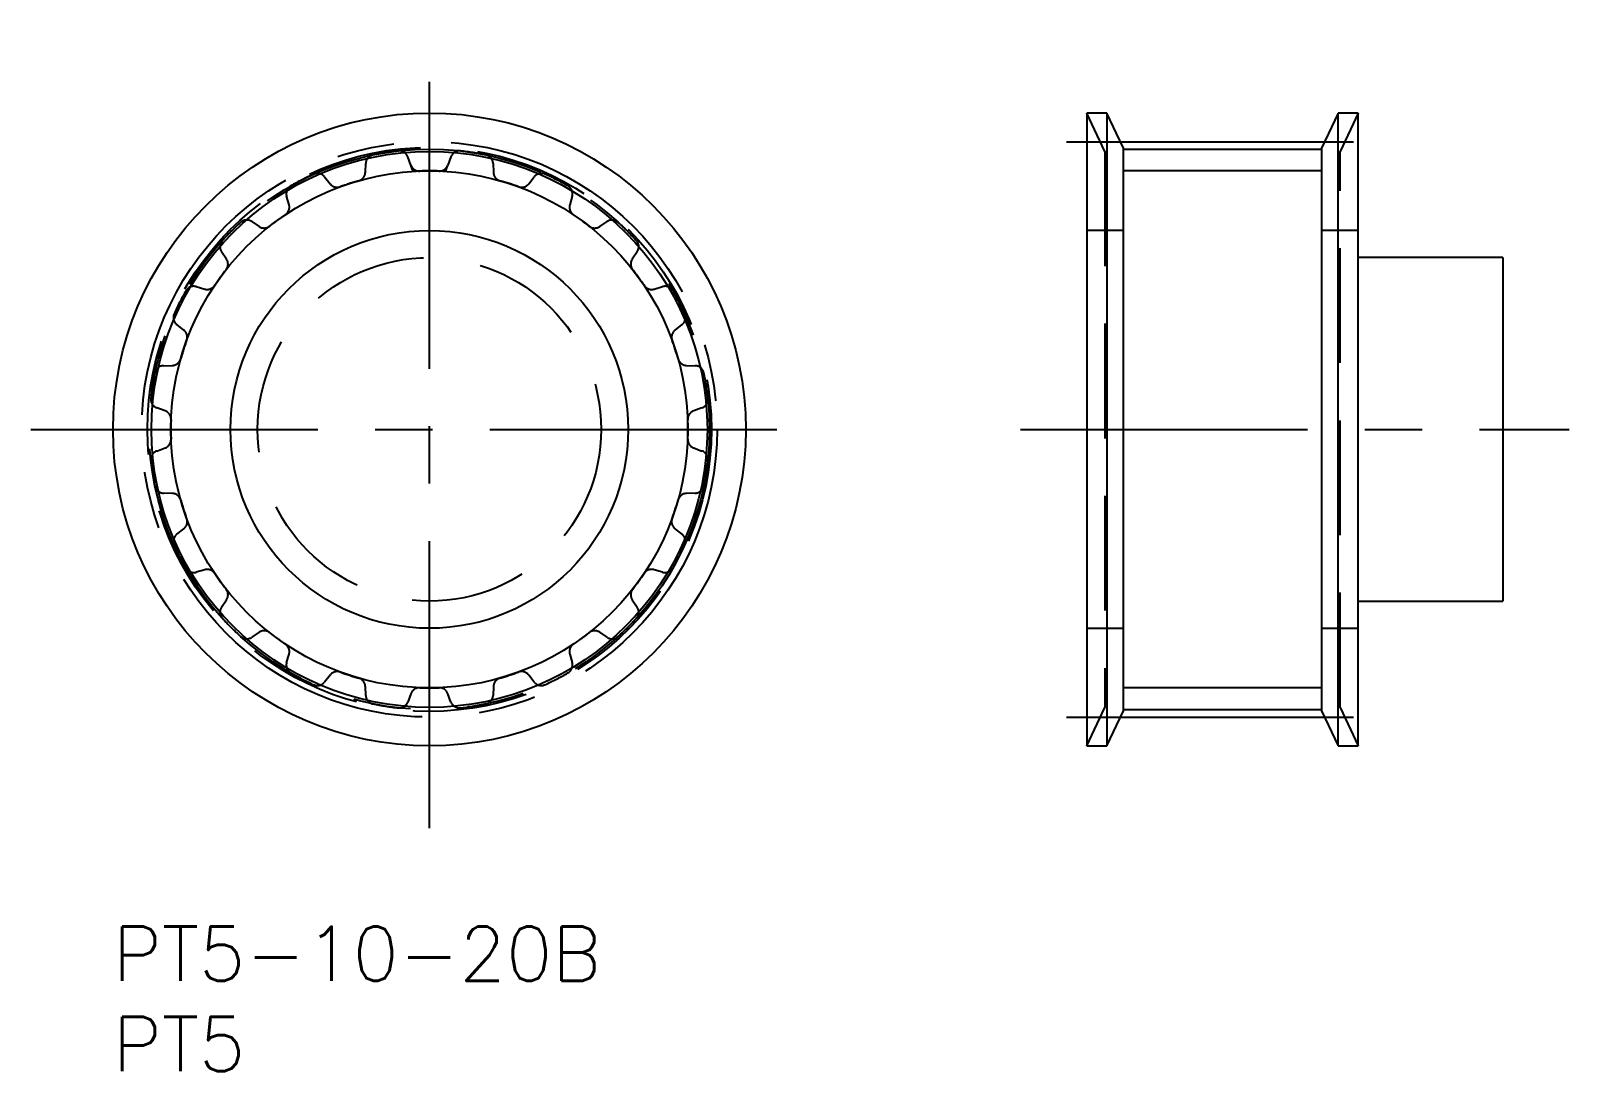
# Model space of a CAD drawing. Extents: x -4.6 to 80.6, y -8 to 49.5.
import ezdxf

# ---------------------------------------------------------------- set-up
doc = ezdxf.new("R2010")
doc.units = 0
doc.header["$LTSCALE"] = 0.5
for name, pattern in [('CENTER', [50.8, 31.75, -6.35, 6.35, -6.35]), ('DASHED', [19.05, 12.7, -6.35]), ('PHANTOM', [63.5, 31.75, -6.35, 6.35, -6.35, 6.35, -6.35])]:
    doc.linetypes.add(name, pattern=pattern)
for name, color, linetype in [('MSM_CENTER', 1, 'CENTER'), ('MSM_CONTINUOUS', 7, 'CONTINUOUS'), ('MSM_DASHED', 4, 'DASHED'), ('MSM_IMAGINARY', 6, 'PHANTOM'), ('MSM_NARROW', 5, 'CONTINUOUS'), ('MSM_PART_NUMBER', 7, 'CONTINUOUS')]:
    doc.layers.add(name, color=color, linetype=linetype)
doc.styles.get("Standard").update_dxf_attribs({"font": 'txt.shx', "height": 3, "bigfont": 'bigfont.shx'})

msp = doc.modelspace()

# ---------------------------------------------------------------- linework, layer by layer
at = {"layer": 'MSM_CENTER'}
for p, q in [((17.5, 5.45), (17.5, 49.55)), ((52.747, 43.415), (69.997, 43.415)), ((-4.55, 27.5), (39.55, 27.5)), ((50.192, 27.5), (80.552, 27.5)), ((52.747, 11.585), (69.997, 11.585))]:
    msp.add_line(p, q, dxfattribs=at)
msp.add_circle((17.5, 27.5), 15.915, dxfattribs=at)
at = {"layer": 'MSM_CONTINUOUS'}
for p, q in [((54.977, 45), (53.872, 45)), ((53.872, 45), (53.872, 10)), ((55.872, 43.1), (54.977, 45)), ((54.977, 45), (54.977, 10)), ((67.766, 45), (66.872, 43.1)), ((68.872, 45), (67.766, 45)), ((67.766, 10), (67.766, 45)), ((68.872, 10), (68.872, 45)), ((55.872, 43.1), (55.872, 11.9)), ((55.872, 43), (66.872, 43)), ((66.872, 11.9), (66.872, 43.1)), ((76.872, 37), (68.872, 37)), ((76.872, 37), (76.872, 18)), ((68.872, 18), (76.872, 18)), ((55.872, 12), (66.872, 12)), ((54.977, 10), (55.872, 11.9)), ((66.872, 11.9), (67.766, 10)), ((53.872, 10), (54.977, 10)), ((67.766, 10), (68.872, 10))]:
    msp.add_line(p, q, dxfattribs=at)
for radius in [17.5, 15.376, 11]:
    msp.add_circle((17.5, 27.5), radius, dxfattribs=at)
at = {"layer": 'MSM_DASHED'}
for p, q in [((54.872, 42.876), (53.872, 45)), ((68.872, 45), (67.872, 42.876)), ((16.474, 42.119), (16.306, 42.578)), ((18.694, 42.578), (18.526, 42.119)), ((54.872, 42.876), (54.872, 12.124)), ((67.872, 12.124), (67.872, 42.876)), ((13.959, 41.72), (13.976, 42.209)), ((21.024, 42.209), (21.041, 41.72)), ((11.705, 41.472), (12.007, 41.086)), ((22.993, 41.086), (23.295, 41.472)), ((9.738, 39.93), (9.603, 40.4)), ((25.397, 40.4), (25.262, 39.93)), ((7.671, 38.997), (8.077, 38.723)), ((26.923, 38.723), (27.329, 38.997)), ((55.872, 38.5), (53.872, 38.5)), ((68.872, 38.5), (66.872, 38.5)), ((6.277, 36.923), (6.003, 37.329)), ((28.997, 37.329), (28.723, 36.923)), ((4.6, 35.397), (5.07, 35.262)), ((29.93, 35.262), (30.4, 35.397)), ((3.914, 32.993), (3.528, 33.295)), ((31.472, 33.295), (31.086, 32.993)), ((2.791, 31.024), (3.28, 31.041)), ((31.72, 31.041), (32.209, 31.024)), ((2.881, 28.526), (2.422, 28.694)), ((32.578, 28.694), (32.119, 28.526)), ((2.422, 26.306), (2.881, 26.474)), ((32.119, 26.474), (32.578, 26.306)), ((3.28, 23.959), (2.791, 23.976)), ((32.209, 23.976), (31.72, 23.959)), ((3.528, 21.705), (3.914, 22.007)), ((31.086, 22.007), (31.472, 21.705)), ((5.07, 19.738), (4.6, 19.603)), ((30.4, 19.603), (29.93, 19.738)), ((6.003, 17.671), (6.277, 18.077)), ((28.723, 18.077), (28.997, 17.671)), ((8.077, 16.277), (7.671, 16.003)), ((27.329, 16.003), (26.923, 16.277)), ((53.872, 16.5), (55.872, 16.5)), ((66.872, 16.5), (68.872, 16.5)), ((9.603, 14.6), (9.738, 15.07)), ((25.262, 15.07), (25.397, 14.6)), ((12.007, 13.914), (11.705, 13.528)), ((23.295, 13.528), (22.993, 13.914)), ((13.976, 12.791), (13.959, 13.28)), ((16.474, 12.881), (16.306, 12.422)), ((18.694, 12.422), (18.526, 12.881)), ((21.041, 13.28), (21.024, 12.791)), ((53.872, 10), (54.872, 12.124)), ((67.872, 12.124), (68.872, 10))]:
    msp.add_line(p, q, dxfattribs=at)
for radius in [15.6, 9.5]:
    msp.add_circle((17.5, 27.5), radius, dxfattribs=at)
for centre, radius, start, end in [((14.475, 42.192), 0.5, 101.63277, 178), ((17.5, 27.5), 15.5, 96.36723, 101.63277), ((15.836, 42.407), 0.5, 20, 96.36723), ((19.164, 42.407), 0.5, 83.63277, 160), ((17.5, 27.5), 15.5, 78.36723, 83.63277), ((20.525, 42.192), 0.5, 2, 78.36723), ((13.459, 41.738), 0.5, 285.84546, 358), ((16.944, 42.29), 0.5, 200, 272.15454), ((17.5, 27.5), 14.3, 87.84546, 92.15454), ((18.056, 42.29), 0.5, 267.84546, 340), ((21.541, 41.738), 0.5, 182, 254.15454), ((10.083, 40.538), 0.5, 119.63277, 196), ((17.5, 27.5), 15.5, 114.36723, 119.63277), ((11.311, 41.164), 0.5, 38, 114.36723), ((12.401, 41.394), 0.5, 218, 290.15454), ((17.5, 27.5), 14.3, 105.84546, 110.15454), ((17.5, 27.5), 14.3, 69.84546, 74.15454), ((22.599, 41.394), 0.5, 249.84546, 322), ((23.689, 41.164), 0.5, 65.63277, 142), ((17.5, 27.5), 15.5, 60.36723, 65.63277), ((24.917, 40.538), 0.5, 344, 60.36723), ((17.5, 27.5), 14.3, 123.84546, 128.15454), ((9.257, 39.792), 0.5, 303.84546, 16), ((25.743, 39.792), 0.5, 164, 236.15454), ((17.5, 27.5), 14.3, 51.84546, 56.15454), ((17.5, 27.5), 15.5, 132.36723, 137.63277), ((7.392, 38.583), 0.5, 56, 132.36723), ((8.357, 39.138), 0.5, 236, 308.15454), ((26.643, 39.138), 0.5, 231.84546, 304), ((27.608, 38.583), 0.5, 47.63277, 124), ((17.5, 27.5), 15.5, 42.36723, 47.63277), ((6.417, 37.608), 0.5, 137.63277, 214), ((28.583, 37.608), 0.5, 326, 42.36723), ((5.862, 36.643), 0.5, 321.84546, 34), ((29.138, 36.643), 0.5, 146, 218.15454), ((17.5, 27.5), 14.3, 141.84546, 146.15454), ((17.5, 27.5), 14.3, 33.84546, 38.15454), ((17.5, 27.5), 15.5, 150.36723, 155.63277), ((4.462, 34.917), 0.5, 74, 150.36723), ((5.208, 35.743), 0.5, 254, 326.15454), ((29.792, 35.743), 0.5, 213.84546, 286), ((30.538, 34.917), 0.5, 29.63277, 106), ((17.5, 27.5), 15.5, 24.36723, 29.63277), ((3.836, 33.689), 0.5, 155.63277, 232), ((31.164, 33.689), 0.5, 308, 24.36723), ((17.5, 27.5), 14.3, 159.84546, 164.15454), ((3.606, 32.599), 0.5, 339.84546, 52), ((31.394, 32.599), 0.5, 128, 200.15454), ((17.5, 27.5), 14.3, 15.84546, 20.15454), ((2.808, 30.525), 0.5, 92, 168.36723), ((3.262, 31.541), 0.5, 272, 344.15454), ((31.738, 31.541), 0.5, 195.84546, 268), ((32.192, 30.525), 0.5, 11.63277, 88), ((17.5, 27.5), 15.5, 168.36723, 173.63277), ((17.5, 27.5), 15.5, 6.36723, 11.63277), ((2.593, 29.164), 0.5, 173.63277, 250), ((32.407, 29.164), 0.5, 290, 6.36723), ((2.71, 28.056), 0.5, 357.84546, 70), ((32.29, 28.056), 0.5, 110, 182.15454), ((17.5, 27.5), 14.3, 177.84546, 182.15454), ((17.5, 27.5), 14.3, 357.84546, 2.15454), ((2.71, 26.944), 0.5, 290, 2.15454), ((32.29, 26.944), 0.5, 177.84546, 250), ((2.593, 25.836), 0.5, 110, 186.36723), ((17.5, 27.5), 15.5, 186.36723, 191.63277), ((32.407, 25.836), 0.5, 353.63277, 70), ((17.5, 27.5), 15.5, 348.36723, 353.63277), ((2.808, 24.475), 0.5, 191.63277, 268), ((3.262, 23.459), 0.5, 15.84546, 88), ((31.738, 23.459), 0.5, 92, 164.15454), ((32.192, 24.475), 0.5, 272, 348.36723), ((17.5, 27.5), 14.3, 195.84546, 200.15454), ((17.5, 27.5), 14.3, 339.84546, 344.15454), ((3.606, 22.401), 0.5, 308, 20.15454), ((31.394, 22.401), 0.5, 159.84546, 232), ((3.836, 21.311), 0.5, 128, 204.36723), ((31.164, 21.311), 0.5, 335.63277, 52), ((17.5, 27.5), 15.5, 204.36723, 209.63277), ((17.5, 27.5), 15.5, 330.36723, 335.63277), ((4.462, 20.083), 0.5, 209.63277, 286), ((5.208, 19.257), 0.5, 33.84546, 106), ((29.792, 19.257), 0.5, 74, 146.15454), ((30.538, 20.083), 0.5, 254, 330.36723), ((17.5, 27.5), 14.3, 213.84546, 218.15454), ((17.5, 27.5), 14.3, 321.84546, 326.15454), ((5.862, 18.357), 0.5, 326, 38.15454), ((29.138, 18.357), 0.5, 141.84546, 214), ((6.417, 17.392), 0.5, 146, 222.36723), ((17.5, 27.5), 15.5, 222.36723, 227.63277), ((17.5, 27.5), 15.5, 312.36723, 317.63277), ((28.583, 17.392), 0.5, 317.63277, 34), ((8.357, 15.862), 0.5, 51.84546, 124), ((17.5, 27.5), 14.3, 231.84546, 236.15454), ((17.5, 27.5), 14.3, 303.84546, 308.15454), ((26.643, 15.862), 0.5, 56, 128.15454), ((7.392, 16.417), 0.5, 227.63277, 304), ((9.257, 15.208), 0.5, 344, 56.15454), ((25.743, 15.208), 0.5, 123.84546, 196), ((27.608, 16.417), 0.5, 236, 312.36723), ((10.083, 14.462), 0.5, 164, 240.36723), ((24.917, 14.462), 0.5, 299.63277, 16), ((17.5, 27.5), 15.5, 240.36723, 245.63277), ((12.401, 13.606), 0.5, 69.84546, 142), ((17.5, 27.5), 14.3, 249.84546, 254.15454), ((13.459, 13.262), 0.5, 2, 74.15454), ((21.541, 13.262), 0.5, 105.84546, 178), ((17.5, 27.5), 14.3, 285.84546, 290.15454), ((22.599, 13.606), 0.5, 38, 110.15454), ((17.5, 27.5), 15.5, 294.36723, 299.63277), ((11.311, 13.836), 0.5, 245.63277, 322), ((14.475, 12.808), 0.5, 182, 258.36723), ((16.944, 12.71), 0.5, 87.84546, 160), ((17.5, 27.5), 14.3, 267.84546, 272.15454), ((18.056, 12.71), 0.5, 20, 92.15454), ((20.525, 12.808), 0.5, 281.63277, 358), ((23.689, 13.836), 0.5, 218, 294.36723), ((17.5, 27.5), 15.5, 258.36723, 263.63277), ((15.836, 12.593), 0.5, 263.63277, 340), ((19.164, 12.593), 0.5, 200, 276.36723), ((17.5, 27.5), 15.5, 276.36723, 281.63277)]:
    msp.add_arc(centre, radius, start, end, dxfattribs=at)
at = {"layer": 'MSM_IMAGINARY'}
msp.add_circle((17.5, 27.5), 15.5, dxfattribs=at)
at = {"layer": 'MSM_NARROW'}
for p, q in [((16.6, 41.772), (16.474, 42.119)), ((18.4, 41.772), (18.526, 42.119)), ((66.872, 41.8), (55.872, 41.8)), ((66.872, 13.2), (55.872, 13.2))]:
    msp.add_line(p, q, dxfattribs=at)
msp.add_circle((17.5, 27.5), 14.3, dxfattribs=at)
for start, end in [(92.15454, 93.60841), (86.39159, 87.84546)]:
    msp.add_arc((17.5, 27.5), 14.3, start, end, dxfattribs=at)

# ---------------------------------------------------------------- texts
at = {"layer": 'MSM_PART_NUMBER'}
for s, p in [('PT5-10-20B', (0, -3)), ('PT5', (0, -8))]:
    msp.add_text(s, height=3, dxfattribs=at).set_placement(p)

doc.saveas('drawing.dxf')
